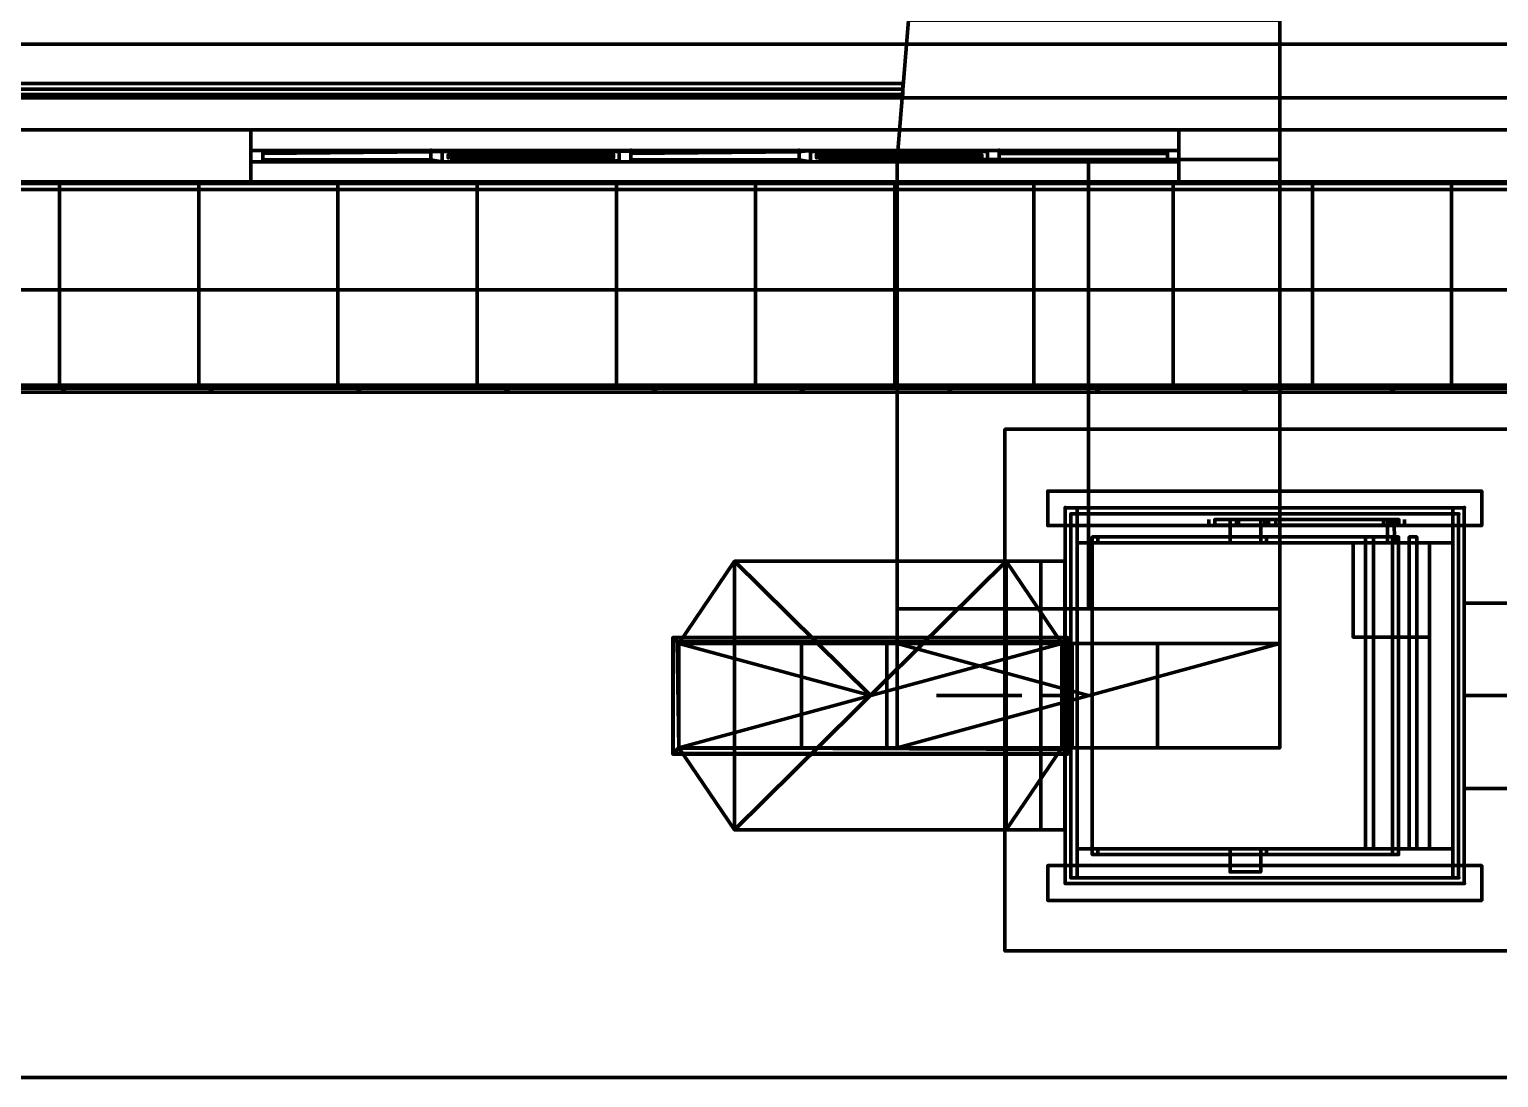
# Model space of a CAD drawing. Extents: x 0 to 1153, y 0 to 816.
# Drawn here: x 590.49 to 631.45, y 363.94 to 393.18 of the extents above; entities that cross this region are included whole.
import ezdxf

# ---------------------------------------------------------------- set-up
doc = ezdxf.new("R2010")
doc.units = 0
doc.header["$MEASUREMENT"] = 0
for name, color, linetype in [('Arch', 7, 'Continuous'), ('Hatch', 7, 'Continuous'), ('HVAC', 7, 'Continuous')]:
    doc.layers.add(name, color=color, linetype=linetype)

msp = doc.modelspace()

# ---------------------------------------------------------------- linework, layer by layer
at = {"layer": 'Arch', "color": 11, "linetype": 'Continuous', "lineweight": 211}
for p, q in [((591.333, 383.17), (591.333, 388.927)), ((595.217, 383.17), (595.217, 388.927)), ((599.091, 383.17), (599.091, 388.927)), ((602.975, 383.17), (602.975, 388.927)), ((606.859, 383.17), (606.859, 388.927)), ((610.732, 383.17), (610.732, 388.927)), ((614.616, 383.17), (614.616, 388.927)), ((618.49, 383.17), (618.49, 388.927)), ((622.374, 383.17), (622.374, 388.927)), ((626.258, 383.17), (626.258, 388.927)), ((630.132, 383.17), (630.132, 388.927)), ((917.988, 385.911), (110.871, 385.911)), ((591.502, 383.064), (591.312, 383.254)), ((595.619, 383.064), (595.429, 383.254)), ((599.736, 383.064), (599.546, 383.254)), ((603.853, 383.064), (603.663, 383.254)), ((607.97, 383.064), (607.78, 383.254)), ((612.087, 383.064), (611.897, 383.254)), ((616.204, 383.064), (616.003, 383.254)), ((620.321, 383.064), (620.12, 383.254)), ((624.427, 383.064), (624.237, 383.254)), ((628.544, 383.064), (628.354, 383.254))]:
    msp.add_line(p, q, dxfattribs=at)
at = {"layer": 'Arch', "color": 1, "linetype": 'Continuous', "lineweight": 211}
msp.add_lwpolyline([(917.109, 363.94), (917.109, 714.269), (113.972, 714.269), (113.972, 363.94)], close=True, dxfattribs=at)
at = {"layer": 'Arch', "color": 11, "linetype": 'Continuous', "lineweight": 211}
for points in [[(113.961, 576.972), (487.701, 576.972), (487.701, 638.81), (487.892, 638.81), (683.154, 638.81), (683.154, 638.609), (683.154, 383.254), (870.49, 383.254), (870.49, 383.053), (683.154, 383.053), (682.964, 383.064), (487.892, 383.064), (487.701, 383.064), (487.701, 454.3), (113.961, 454.3)], [(486.77, 638.799), (492.315, 633.254), (678, 633.254), (678, 388.715), (683.546, 383.17), (486.77, 383.17)], [(486.77, 638.799), (683.546, 638.799), (683.546, 383.17), (683.546, 638.799), (677.799, 633.053), (492.517, 633.053), (492.517, 388.927), (486.77, 383.17), (492.315, 388.715), (678, 388.715), (492.315, 388.715), (492.315, 633.254), (678, 633.254), (683.546, 638.799), (486.77, 638.799), (492.517, 633.053), (492.517, 388.927)], [(683.154, 383.254), (683.059, 383.254), (682.964, 383.254), (487.892, 383.254), (487.892, 638.609), (682.964, 638.609), (682.964, 383.254)], [(677.799, 388.927), (492.517, 388.927), (677.799, 388.927), (677.799, 633.053), (677.799, 388.927), (683.546, 383.17), (486.77, 383.17)], [(530.902, 392.769), (674.56, 392.769), (530.902, 392.769), (530.902, 391.276)], [(496.327, 388.885), (680.413, 388.885), (636.429, 388.885), (636.429, 390.377), (636.429, 388.885), (496.327, 388.885)], [(596.667, 390.377), (596.667, 388.885), (596.667, 390.377)], [(622.533, 390.377), (622.533, 388.885), (622.533, 390.377)], [(601.684, 389.541), (601.684, 389.763), (601.684, 389.541), (596.995, 389.541), (596.995, 389.488), (622.215, 389.488), (622.215, 389.763), (622.215, 389.498), (617.527, 389.541), (617.527, 389.763), (617.527, 389.541), (617.527, 389.763), (617.527, 389.541), (622.215, 389.498), (622.215, 389.763), (622.215, 389.498), (622.215, 389.763), (622.215, 389.498), (617.527, 389.541), (617.527, 389.763), (617.527, 389.541), (617.527, 389.763), (617.527, 389.541), (622.215, 389.498), (622.215, 389.763), (622.215, 389.498), (622.215, 389.763), (622.215, 389.498), (617.527, 389.541), (617.527, 389.763), (617.527, 389.541), (617.527, 389.763), (617.527, 389.541), (622.215, 389.498), (622.215, 389.763), (622.215, 389.498), (622.215, 389.763), (622.215, 389.498), (617.527, 389.541), (617.527, 389.763), (617.527, 389.541), (617.527, 389.763), (617.527, 389.541), (622.215, 389.498), (622.215, 389.763), (622.215, 389.498), (622.215, 389.763), (622.215, 389.498), (617.527, 389.541), (617.527, 389.763), (617.527, 389.541), (617.527, 389.763), (617.527, 389.541), (622.215, 389.498), (622.215, 389.763), (622.215, 389.498), (622.215, 389.763), (622.215, 389.498), (617.527, 389.541), (617.527, 389.763), (617.527, 389.541), (617.527, 389.763), (617.527, 389.541), (622.215, 389.498), (622.215, 389.763), (622.215, 389.498), (622.215, 389.763), (622.215, 389.498), (617.527, 389.541), (617.527, 389.763), (617.527, 389.541), (617.527, 389.763), (617.527, 389.541), (622.215, 389.498), (622.215, 389.763), (622.215, 389.498), (622.215, 389.763), (622.215, 389.498), (617.527, 389.541), (617.527, 389.763), (617.527, 389.541), (617.527, 389.763), (617.527, 389.541), (622.215, 389.498), (622.215, 389.763), (622.215, 389.498), (622.215, 389.763), (622.215, 389.498), (617.527, 389.541), (617.527, 389.763), (617.527, 389.541), (617.527, 389.763), (617.527, 389.541), (622.215, 389.498), (622.215, 389.763), (622.215, 389.498), (622.215, 389.763), (622.215, 389.498), (617.527, 389.541), (617.527, 389.763), (617.527, 389.541), (617.527, 389.763), (617.527, 389.541), (622.215, 389.498), (622.215, 389.763), (622.215, 389.498), (622.215, 389.763), (622.215, 389.498), (617.527, 389.541), (617.527, 389.763), (617.527, 389.541), (617.527, 389.763), (617.527, 389.541), (622.215, 389.498), (622.215, 389.763), (622.215, 389.498), (622.215, 389.763), (622.215, 389.498), (617.527, 389.541), (617.527, 389.763), (617.527, 389.541), (617.527, 389.763), (617.527, 389.541), (622.215, 389.498), (622.215, 389.763), (622.215, 389.498), (622.215, 389.763), (622.215, 389.498), (617.527, 389.541), (617.527, 389.763), (617.527, 389.541), (617.527, 389.763), (617.527, 389.541), (622.215, 389.498), (622.215, 389.763), (622.215, 389.498), (622.215, 389.763), (622.215, 389.498), (617.527, 389.541), (617.527, 389.763), (617.527, 389.541), (617.527, 389.763), (617.527, 389.541), (622.215, 389.498), (622.215, 389.763), (622.215, 389.498), (617.527, 389.498), (622.215, 389.498), (617.527, 389.498), (622.215, 389.498), (617.527, 389.498), (622.215, 389.498), (617.527, 389.498), (622.215, 389.498), (617.527, 389.498), (622.215, 389.498), (617.527, 389.498), (622.215, 389.498), (617.527, 389.498), (622.215, 389.498), (617.527, 389.498), (622.215, 389.498), (617.527, 389.498), (622.215, 389.498), (617.527, 389.498), (622.215, 389.498), (617.527, 389.498), (622.215, 389.498), (617.527, 389.498), (622.215, 389.498), (617.527, 389.498), (622.215, 389.498), (617.527, 389.498), (622.215, 389.498), (622.215, 389.763), (617.527, 389.721), (622.215, 389.763), (617.527, 389.721), (622.215, 389.763), (617.527, 389.721), (622.215, 389.763), (617.527, 389.721), (622.215, 389.763), (617.527, 389.721), (622.215, 389.763), (617.527, 389.721), (622.215, 389.763), (617.527, 389.721), (622.215, 389.763), (617.527, 389.721), (622.215, 389.763), (617.527, 389.721), (622.215, 389.763), (617.527, 389.721), (622.215, 389.763), (617.527, 389.721), (622.215, 389.763), (617.527, 389.721), (622.215, 389.763), (617.527, 389.721), (622.215, 389.763), (617.527, 389.721), (622.215, 389.763), (617.527, 389.721), (622.215, 389.763), (617.527, 389.721), (622.215, 389.763), (617.527, 389.721), (622.215, 389.763), (617.527, 389.721), (622.215, 389.763), (617.527, 389.721), (622.215, 389.763), (617.527, 389.721), (622.215, 389.763), (617.527, 389.721), (622.215, 389.763), (617.527, 389.721), (622.215, 389.763), (617.527, 389.721), (622.215, 389.763), (617.527, 389.721), (622.215, 389.763), (617.527, 389.721), (622.215, 389.763), (617.527, 389.721), (622.215, 389.763), (617.527, 389.721), (622.215, 389.721), (617.527, 389.763), (622.215, 389.805), (596.995, 389.763), (596.995, 389.541), (596.995, 389.763), (596.995, 389.541), (601.684, 389.541), (601.684, 389.763), (601.684, 389.541), (601.684, 389.763), (601.684, 389.541), (596.995, 389.541), (596.995, 389.763), (596.995, 389.541), (596.995, 389.763), (596.995, 389.541), (601.684, 389.541), (601.684, 389.763), (601.684, 389.541), (601.684, 389.763), (601.684, 389.541), (596.995, 389.541), (596.995, 389.763), (596.995, 389.541), (596.995, 389.763), (596.995, 389.541), (601.684, 389.541), (601.684, 389.763), (601.684, 389.541), (601.684, 389.763), (601.684, 389.541), (596.995, 389.541), (596.995, 389.763), (596.995, 389.541), (596.995, 389.763), (596.995, 389.541), (601.684, 389.541), (601.684, 389.763), (601.684, 389.541), (601.684, 389.763), (601.684, 389.541), (596.995, 389.541), (596.995, 389.763), (596.995, 389.541), (596.995, 389.763), (596.995, 389.541), (601.684, 389.541), (601.684, 389.763), (601.684, 389.541), (601.684, 389.763), (601.684, 389.541), (596.995, 389.541), (596.995, 389.763), (596.995, 389.541), (596.995, 389.763), (596.995, 389.541), (601.684, 389.541), (601.684, 389.763), (601.684, 389.541), (601.684, 389.763), (601.684, 389.541), (596.995, 389.541), (596.995, 389.763), (596.995, 389.541), (596.995, 389.763), (596.995, 389.541), (601.684, 389.541), (601.684, 389.763), (601.684, 389.541), (601.684, 389.763), (601.684, 389.541), (596.995, 389.541), (596.995, 389.763), (596.995, 389.541), (596.995, 389.763), (596.995, 389.541), (601.684, 389.541), (601.684, 389.763), (601.684, 389.541), (601.684, 389.763), (601.684, 389.541), (596.995, 389.541), (596.995, 389.763), (596.995, 389.541), (596.995, 389.763), (596.995, 389.541), (601.684, 389.541), (601.684, 389.763), (601.684, 389.541), (601.684, 389.763), (601.684, 389.541), (596.995, 389.541), (596.995, 389.763), (596.995, 389.541), (596.995, 389.763), (596.995, 389.541), (601.684, 389.541), (601.684, 389.763), (601.684, 389.541), (601.684, 389.763), (601.684, 389.541), (596.995, 389.541), (596.995, 389.763), (596.995, 389.541), (596.995, 389.763), (596.995, 389.541), (601.684, 389.541), (601.684, 389.763), (601.684, 389.541), (601.684, 389.763), (601.684, 389.541), (596.995, 389.541), (596.995, 389.763), (596.995, 389.541), (596.995, 389.763), (596.995, 389.541), (601.684, 389.541), (601.684, 389.763), (601.684, 389.541), (601.684, 389.763), (601.684, 389.541), (596.995, 389.541), (596.995, 389.763), (596.995, 389.541), (596.995, 389.763), (596.995, 389.541), (601.684, 389.541), (601.684, 389.763), (601.684, 389.541), (601.684, 389.763), (601.684, 389.541), (596.995, 389.541), (596.995, 389.763), (596.995, 389.541), (596.995, 389.763), (596.995, 389.488), (596.995, 389.763), (596.995, 389.541), (601.684, 389.541), (601.684, 389.763), (596.995, 389.721), (601.684, 389.763), (596.995, 389.721), (601.684, 389.763), (596.995, 389.721), (601.684, 389.763), (596.995, 389.721), (601.684, 389.763), (596.995, 389.721), (601.684, 389.763), (596.995, 389.721), (601.684, 389.763), (596.995, 389.721), (601.684, 389.763), (596.995, 389.721), (601.684, 389.763), (596.995, 389.721), (601.684, 389.763), (596.995, 389.721), (601.684, 389.763), (596.995, 389.721), (601.684, 389.763), (596.995, 389.721), (601.684, 389.763), (596.995, 389.721), (601.684, 389.763), (596.995, 389.721), (601.684, 389.763), (596.995, 389.721), (601.684, 389.763), (596.995, 389.721), (601.684, 389.763), (596.995, 389.721), (601.684, 389.763), (596.995, 389.721), (601.684, 389.763), (596.995, 389.721), (601.684, 389.763), (596.995, 389.721), (601.684, 389.763), (596.995, 389.721), (601.684, 389.763), (596.995, 389.721), (601.684, 389.763), (596.995, 389.721), (601.684, 389.763), (596.995, 389.721), (601.684, 389.763), (596.995, 389.721), (601.684, 389.763), (596.995, 389.721), (601.684, 389.763), (596.995, 389.721), (601.684, 389.763), (596.995, 389.721), (601.684, 389.763), (601.684, 389.541), (596.995, 389.498), (601.684, 389.541), (596.995, 389.498), (601.684, 389.541), (596.995, 389.498), (601.684, 389.541), (596.995, 389.498), (601.684, 389.541), (596.995, 389.498), (601.684, 389.541), (596.995, 389.498), (601.684, 389.541), (596.995, 389.498), (601.684, 389.541), (596.995, 389.498), (601.684, 389.541), (596.995, 389.498), (601.684, 389.541), (596.995, 389.498), (601.684, 389.541), (596.995, 389.498), (601.684, 389.541), (596.995, 389.498), (601.684, 389.541), (596.995, 389.498), (601.684, 389.541), (596.995, 389.498), (601.684, 389.541), (602.001, 389.488), (606.933, 389.52), (606.933, 389.774), (602.001, 389.774), (602.001, 389.488), (606.933, 389.52), (606.933, 389.774), (602.001, 389.774), (602.001, 389.488), (602.001, 389.805), (601.684, 389.763), (601.684, 389.488), (601.684, 389.763), (602.001, 389.805), (602.001, 389.488), (601.684, 389.488)], [(611.949, 389.541), (611.949, 389.763), (611.949, 389.541), (607.261, 389.541), (607.261, 389.763), (607.261, 389.541), (607.261, 389.763), (611.949, 389.763), (611.949, 389.541), (611.949, 389.763), (607.261, 389.763), (607.261, 389.541), (611.949, 389.541), (611.949, 389.763), (611.949, 389.541), (607.261, 389.541), (607.261, 389.763), (607.261, 389.541), (607.261, 389.763), (611.949, 389.763), (611.949, 389.541), (611.949, 389.763), (607.261, 389.763), (607.261, 389.541), (611.949, 389.541), (611.949, 389.763), (611.949, 389.541), (607.261, 389.541), (607.261, 389.763), (607.261, 389.541), (607.261, 389.763), (611.949, 389.763), (611.949, 389.541), (611.949, 389.763), (607.261, 389.763), (607.261, 389.541), (611.949, 389.541), (611.949, 389.763), (611.949, 389.541), (607.261, 389.541), (607.261, 389.763), (607.261, 389.541), (607.261, 389.763), (611.949, 389.763), (611.949, 389.541), (611.949, 389.763), (607.261, 389.763), (607.261, 389.541), (611.949, 389.541), (611.949, 389.763), (611.949, 389.541), (607.261, 389.541), (607.261, 389.763), (607.261, 389.541), (607.261, 389.763), (611.949, 389.763), (611.949, 389.541), (611.949, 389.763), (607.261, 389.763), (607.261, 389.541), (611.949, 389.541), (611.949, 389.763), (611.949, 389.541), (607.261, 389.541), (607.261, 389.763), (607.261, 389.541), (607.261, 389.763), (611.949, 389.763), (611.949, 389.541), (611.949, 389.763), (607.261, 389.763), (607.261, 389.541), (611.949, 389.541), (611.949, 389.763), (611.949, 389.541), (607.261, 389.541), (607.261, 389.763), (607.261, 389.541), (607.261, 389.763), (611.949, 389.763), (611.949, 389.541), (611.949, 389.763), (607.261, 389.763), (607.261, 389.541), (611.949, 389.541), (611.949, 389.763), (611.949, 389.541), (607.261, 389.541), (607.261, 389.763), (607.261, 389.541), (607.261, 389.763), (611.949, 389.763), (611.949, 389.541), (611.949, 389.763), (607.261, 389.763), (607.261, 389.541), (611.949, 389.541), (611.949, 389.763), (611.949, 389.541), (607.261, 389.541), (607.261, 389.763), (607.261, 389.541), (607.261, 389.763), (611.949, 389.763), (611.949, 389.541), (611.949, 389.763), (607.261, 389.763), (607.261, 389.541), (611.949, 389.541), (611.949, 389.763), (611.949, 389.541), (607.261, 389.541), (607.261, 389.763), (607.261, 389.541), (607.261, 389.763), (611.949, 389.763), (611.949, 389.541), (611.949, 389.763), (607.261, 389.763), (607.261, 389.541), (611.949, 389.541), (611.949, 389.763), (611.949, 389.541), (607.261, 389.541), (607.261, 389.763), (607.261, 389.541), (607.261, 389.763), (611.949, 389.763), (611.949, 389.541), (611.949, 389.763), (607.261, 389.763), (607.261, 389.541), (611.949, 389.541), (611.949, 389.763), (611.949, 389.541), (607.261, 389.541), (607.261, 389.763), (607.261, 389.541), (607.261, 389.763), (611.949, 389.763), (611.949, 389.541), (611.949, 389.763), (607.261, 389.763), (607.261, 389.541), (611.949, 389.541), (611.949, 389.763), (611.949, 389.541), (607.261, 389.541), (607.261, 389.763), (607.261, 389.541), (607.261, 389.763), (611.949, 389.763), (611.949, 389.541), (611.949, 389.763), (607.261, 389.763), (607.261, 389.541), (611.949, 389.541), (611.949, 389.763), (611.949, 389.541), (607.261, 389.541), (607.261, 389.763), (607.261, 389.541), (607.261, 389.763), (611.949, 389.763), (611.949, 389.541), (611.949, 389.763), (607.261, 389.721), (611.949, 389.763), (607.261, 389.721), (611.949, 389.763), (607.261, 389.721), (611.949, 389.763), (607.261, 389.721), (611.949, 389.763), (607.261, 389.721), (611.949, 389.763), (607.261, 389.721), (611.949, 389.763), (607.261, 389.721), (611.949, 389.763), (607.261, 389.721), (611.949, 389.763), (607.261, 389.721), (611.949, 389.763), (607.261, 389.721), (611.949, 389.763), (607.261, 389.721), (611.949, 389.763), (607.261, 389.721), (611.949, 389.763), (607.261, 389.721), (611.949, 389.763), (607.261, 389.721), (611.949, 389.763), (607.261, 389.763), (607.261, 389.541), (611.949, 389.541), (607.261, 389.498), (611.949, 389.541), (607.261, 389.498), (611.949, 389.541), (607.261, 389.498), (611.949, 389.541), (607.261, 389.498), (611.949, 389.541), (607.261, 389.498), (611.949, 389.541), (607.261, 389.498), (611.949, 389.541), (607.261, 389.498), (611.949, 389.541), (607.261, 389.498), (611.949, 389.541), (607.261, 389.498), (611.949, 389.541), (607.261, 389.498), (611.949, 389.541), (607.261, 389.498), (611.949, 389.541), (607.261, 389.498), (611.949, 389.541), (607.261, 389.498), (611.949, 389.541), (607.261, 389.498), (611.949, 389.541), (612.267, 389.488), (612.267, 389.774), (617.199, 389.774), (612.267, 389.774), (612.267, 389.488), (617.199, 389.52), (617.199, 389.774), (617.199, 389.52), (612.267, 389.488), (612.267, 389.805), (611.949, 389.763), (611.949, 389.488), (611.949, 389.763), (612.267, 389.805), (612.267, 389.488), (611.949, 389.488)]]:
    msp.add_lwpolyline(points, dxfattribs=at)
for points in [[(680.413, 571.108), (495.131, 571.108), (495.131, 427.429), (530.892, 427.429), (530.892, 390.377), (680.413, 390.377), (680.413, 438.446), (651.859, 438.446), (651.859, 484.897), (680.413, 484.897), (680.413, 571.108), (495.131, 571.108), (495.131, 427.429), (530.892, 427.429), (530.892, 390.377), (680.413, 390.377), (680.413, 438.446), (653.267, 438.446), (680.413, 438.446), (651.859, 438.446), (651.859, 484.897), (680.413, 484.897), (680.413, 571.108), (494.39, 571.108)], [(681.905, 390.377), (681.905, 484.897), (681.905, 390.377), (680.413, 390.377), (680.413, 388.885), (680.413, 390.377), (496.327, 390.377), (622.533, 390.377), (680.413, 390.377)], [(674.56, 391.276), (530.902, 391.276), (674.56, 391.276), (676.053, 391.276)], [(622.533, 389.488), (596.667, 389.488), (622.533, 389.488), (622.533, 389.805), (596.667, 389.805), (596.667, 389.488), (596.667, 389.805), (622.533, 389.805)], [(622.215, 389.488), (622.215, 389.805), (596.995, 389.805), (596.995, 389.488)], [(602.17, 389.604), (606.774, 389.604), (606.774, 389.604), (606.774, 389.689), (606.774, 389.689), (602.17, 389.689), (602.17, 389.604), (602.17, 389.604), (602.17, 389.689), (606.774, 389.689), (606.774, 389.604), (602.17, 389.604), (606.774, 389.604), (602.17, 389.604), (602.17, 389.689), (606.774, 389.689), (606.774, 389.604), (606.774, 389.689), (602.17, 389.689)], [(602.266, 389.689), (606.679, 389.689), (602.266, 389.689), (602.266, 389.774), (606.679, 389.774), (606.679, 389.689), (606.679, 389.774), (602.266, 389.774)], [(602.266, 389.52), (606.679, 389.52), (602.266, 389.52), (602.266, 389.604), (606.679, 389.604), (606.679, 389.52), (606.679, 389.604), (602.266, 389.604)], [(607.261, 389.805), (607.261, 389.488), (607.261, 389.488), (606.933, 389.488), (606.933, 389.488), (606.933, 389.805), (607.261, 389.805), (607.261, 389.805), (607.261, 389.488), (606.933, 389.488), (606.933, 389.805)], [(612.436, 389.604), (617.04, 389.604), (617.04, 389.604), (617.04, 389.689), (612.436, 389.689), (612.436, 389.689), (612.436, 389.604), (612.436, 389.604), (612.436, 389.689), (617.04, 389.689), (617.04, 389.604), (612.436, 389.604), (617.04, 389.604), (617.04, 389.689), (612.436, 389.689), (612.436, 389.604), (612.436, 389.689), (617.04, 389.689), (617.04, 389.604)], [(616.945, 389.774), (612.532, 389.774), (616.945, 389.774), (616.945, 389.689), (612.532, 389.689), (612.532, 389.774), (612.532, 389.689), (616.945, 389.689)], [(612.532, 389.52), (616.945, 389.52), (616.945, 389.604), (612.532, 389.604), (612.532, 389.52), (612.532, 389.604), (616.945, 389.604), (616.945, 389.52)], [(617.527, 389.805), (617.527, 389.488), (617.527, 389.488), (617.199, 389.488), (617.199, 389.488), (617.199, 389.805), (617.527, 389.805), (617.527, 389.805), (617.527, 389.488), (617.199, 389.488), (617.199, 389.805)]]:
    msp.add_lwpolyline(points, close=True, dxfattribs=at)
for p in [(601.684, 389.805), (602.17, 389.604), (606.774, 389.689), (606.774, 389.604), (607.261, 389.805), (611.949, 389.805), (612.436, 389.689), (612.436, 389.604), (617.04, 389.604), (617.527, 389.805), (601.684, 389.488), (602.001, 389.488), (606.933, 389.488), (607.261, 389.488), (611.949, 389.488), (612.267, 389.488), (617.199, 389.488), (617.527, 389.488)]:
    msp.add_point(p, dxfattribs=at)
at = {"layer": 'Hatch', "color": 5, "linetype": 'Continuous', "lineweight": 211}
msp.add_line((504.635, 391.509), (614.839, 391.509), dxfattribs=at)
for points in [[(614.839, 391.361), (504.635, 391.361), (614.839, 391.35), (614.839, 391.668), (614.839, 391.361), (614.839, 391.668), (614.839, 391.35), (504.635, 391.35), (504.635, 391.668), (504.635, 391.361), (504.635, 391.668), (504.635, 391.35)], [(504.635, 391.668), (614.839, 391.668), (504.635, 391.668), (614.839, 391.668)]]:
    msp.add_lwpolyline(points, close=True, dxfattribs=at)
at = {"layer": 'HVAC', "color": 6, "linetype": 'Continuous', "lineweight": 211}
for p, q in [((620.014, 377.021), (620.014, 389.551)), ((623.369, 379.508), (623.369, 379.349)), ((624.141, 379.349), (628.608, 379.349)), ((628.523, 379.349), (624.194, 379.349)), ((624.935, 379.508), (624.935, 379.349)), ((625.03, 379.508), (625.03, 379.349)), ((628.417, 379.349), (628.417, 379.508)), ((628.83, 379.349), (628.83, 379.508)), ((628.661, 378.862), (620.12, 378.862)), ((624.819, 378.862), (623.962, 378.862)), ((628.354, 378.862), (628.565, 378.862)), ((629.518, 376.227), (627.391, 376.227)), ((618.162, 374.597), (615.781, 374.597)), ((618.691, 374.597), (619.358, 374.597)), ((631.92, 374.597), (630.491, 374.597)), ((617.717, 370.851), (610.15, 370.851)), ((624.819, 369.676), (623.962, 369.676))]:
    msp.add_line(p, q, dxfattribs=at)
for points in [[(614.997, 393.435), (625.348, 393.435), (614.997, 393.435), (614.68, 389.551), (625.348, 389.551), (625.348, 393.435), (625.348, 389.551), (614.68, 389.551), (614.997, 393.435), (614.997, 414.242)], [(632.883, 367.475), (617.686, 367.475), (632.883, 367.475), (632.883, 382.027), (617.686, 382.027), (632.883, 382.027)], [(618.882, 379.338), (618.882, 380.302), (618.882, 379.338), (630.978, 379.338), (630.978, 380.302), (630.978, 379.338)], [(630.491, 379.836), (630.491, 369.358), (619.368, 369.358), (619.368, 379.836), (630.491, 379.836), (630.491, 369.358), (619.368, 369.358), (619.368, 369.358), (619.368, 379.836), (630.491, 379.836), (619.368, 379.836), (619.368, 369.358), (630.491, 369.358), (630.491, 379.836), (619.368, 379.836), (619.368, 369.358), (630.491, 369.358)], [(630.174, 378.862), (619.696, 378.862), (619.696, 379.836), (619.696, 378.862), (630.174, 378.862), (630.174, 379.836)], [(619.527, 369.517), (630.333, 369.517), (630.333, 379.666), (619.527, 379.666), (619.527, 369.517), (619.527, 379.666), (630.333, 379.666), (630.333, 369.517)], [(628.671, 379.508), (628.237, 379.508), (628.671, 379.508), (628.671, 379.349)], [(620.12, 379.021), (620.12, 378.862), (628.661, 378.862), (620.12, 378.862), (620.12, 379.021), (628.661, 379.021)], [(628.491, 379.021), (628.491, 378.862), (620.279, 378.862), (628.491, 378.862), (628.491, 379.021), (620.279, 379.021), (620.279, 378.862), (628.491, 378.862), (620.279, 378.862), (620.279, 379.021), (628.491, 379.021), (620.279, 379.021), (628.491, 379.021), (628.491, 378.862)], [(624.978, 370.163), (624.819, 370.163), (624.978, 370.163), (624.978, 370.321), (624.819, 370.321), (623.962, 370.321), (623.962, 369.676), (624.819, 369.676), (624.819, 370.321), (624.978, 370.321), (624.978, 370.163), (624.978, 370.321), (624.978, 370.163), (628.491, 370.163), (624.978, 370.163), (628.491, 370.163), (628.491, 370.321), (628.491, 370.163), (624.978, 370.163), (624.978, 370.321), (628.491, 370.321), (624.978, 370.321), (628.491, 370.321), (628.491, 378.862), (628.491, 370.321), (628.491, 378.862), (628.491, 370.321), (624.978, 370.321)], [(627.962, 379.021), (627.74, 379.021), (627.962, 379.021), (627.962, 370.321)], [(627.74, 370.321), (627.74, 379.021), (627.74, 370.321), (627.962, 370.321)], [(629.169, 376.227), (627.74, 376.227), (629.169, 376.227), (629.169, 378.862), (627.74, 378.862), (629.169, 378.862)], [(629.169, 379.021), (628.957, 379.021), (629.169, 379.021), (629.169, 370.321)], [(628.957, 370.321), (628.957, 379.021), (628.957, 370.321), (629.169, 370.321)], [(608.436, 376.206), (619.432, 376.206), (619.432, 372.978), (619.432, 376.206), (608.436, 376.206), (608.436, 372.978), (619.432, 372.978), (619.432, 376.206), (619.432, 372.978), (608.436, 372.978), (608.436, 376.206), (608.595, 376.058), (619.273, 376.058), (619.273, 373.137), (619.273, 376.047), (608.595, 376.047), (619.284, 376.058), (608.595, 376.058), (608.425, 376.216), (608.595, 376.047), (608.595, 373.137), (619.284, 373.126), (619.284, 376.058), (608.595, 376.058), (608.425, 376.216), (619.442, 376.216), (608.425, 376.216), (608.595, 376.058), (608.595, 373.126), (619.273, 373.137), (619.284, 376.058), (608.595, 376.047), (619.273, 376.047), (608.595, 376.047), (608.595, 373.137), (619.273, 373.137), (608.595, 373.137), (608.595, 376.058), (608.436, 376.206), (608.595, 376.058), (619.273, 376.058), (619.273, 373.137), (608.595, 373.137), (608.595, 376.058), (619.273, 376.047), (619.273, 373.137), (619.273, 376.058), (619.432, 376.206), (619.284, 376.058), (619.442, 376.216), (619.442, 372.967), (619.442, 376.216), (619.284, 376.058), (619.273, 373.137), (608.595, 373.137), (619.273, 373.137), (619.432, 372.978), (608.425, 372.967), (619.432, 372.978), (619.284, 373.126), (619.442, 372.967), (619.284, 373.126), (608.595, 373.126), (619.284, 373.126), (619.284, 376.058), (619.442, 376.216), (619.273, 376.047), (608.595, 376.058), (608.436, 376.206), (608.436, 372.978), (608.595, 373.137), (608.595, 376.047), (608.595, 373.137), (608.425, 372.967), (608.595, 373.126), (608.595, 376.058), (608.595, 373.126), (608.425, 372.967), (608.425, 376.216), (608.425, 372.967), (608.595, 373.126), (608.425, 372.967), (619.442, 372.967), (619.273, 373.137), (619.273, 376.058), (619.432, 376.206), (608.436, 376.206), (608.436, 372.978), (608.595, 373.137), (619.284, 373.126), (619.432, 372.978), (619.273, 373.137), (608.595, 373.137), (608.595, 376.047), (619.273, 376.047), (619.273, 373.137), (619.273, 376.047), (619.559, 376.047), (619.273, 376.047), (608.595, 373.137), (608.436, 372.978)], [(619.559, 376.047), (612.013, 376.047), (612.013, 373.137), (619.559, 373.137)], [(630.174, 370.321), (619.696, 370.321), (619.696, 369.517), (619.696, 370.321), (630.174, 370.321), (630.174, 369.517), (630.174, 370.321), (629.518, 370.321)], [(628.491, 370.321), (628.491, 370.163), (620.279, 370.163), (628.491, 370.163), (628.491, 370.321), (620.279, 370.321), (620.279, 370.163), (628.491, 370.163), (620.279, 370.163), (620.279, 370.321), (628.491, 370.321), (620.279, 370.321), (628.491, 370.321), (628.491, 370.163)], [(630.978, 369.856), (630.978, 368.882), (630.978, 369.856), (618.882, 369.856), (618.882, 368.882), (618.882, 369.856)]]:
    msp.add_lwpolyline(points, close=True, dxfattribs=at)
for points in [[(613.939, 374.597), (608.595, 376.047), (613.939, 374.597), (608.595, 376.047), (619.273, 376.047), (619.273, 373.137), (619.432, 372.978), (608.436, 372.978), (608.436, 376.206), (619.432, 376.206), (608.436, 376.206), (619.432, 376.206), (619.432, 372.978), (608.436, 372.978), (619.432, 372.978), (619.432, 376.206), (619.315, 376.1), (608.552, 376.1), (608.595, 373.137), (619.273, 373.137), (619.273, 376.047), (619.315, 373.094), (608.595, 373.137), (608.595, 376.047), (608.595, 373.137), (619.273, 373.137), (617.717, 370.851), (618.691, 370.851), (618.691, 378.344), (618.691, 370.851), (610.15, 370.851), (617.717, 370.851), (617.717, 378.344), (610.15, 378.344), (610.15, 370.851), (618.691, 370.851), (617.717, 370.851), (617.717, 378.344), (618.691, 378.344), (618.691, 370.851), (618.691, 378.344), (617.717, 378.344), (610.15, 378.344), (610.15, 370.851), (617.717, 370.851), (618.691, 370.851), (618.691, 378.344), (619.358, 378.344), (618.691, 378.344), (618.691, 370.851), (618.691, 378.344), (618.691, 370.851), (619.358, 370.851), (619.358, 378.344), (619.358, 370.851), (618.691, 370.851), (610.15, 370.851), (617.717, 370.851), (617.717, 378.344), (610.15, 378.344), (617.717, 378.344), (610.15, 378.344), (610.15, 370.851), (617.717, 370.851), (617.717, 378.344), (617.717, 370.851), (617.717, 378.344), (617.717, 370.851), (617.717, 378.344), (610.15, 370.851), (610.15, 378.344), (618.691, 378.344), (610.15, 378.344), (613.939, 374.597), (608.595, 376.047), (608.595, 373.137), (619.273, 373.137), (619.273, 376.047), (619.559, 376.047), (619.559, 373.137), (621.94, 373.137), (625.348, 373.137), (625.348, 377.021), (614.68, 377.021), (614.68, 389.551), (625.348, 389.551), (614.68, 389.551), (614.68, 377.021), (625.348, 377.021), (625.348, 389.551), (625.348, 377.021), (614.68, 377.021), (625.348, 377.021), (625.348, 376.047), (621.94, 376.047), (625.348, 376.047), (621.94, 376.047), (614.394, 376.047), (612.013, 376.047), (608.595, 376.047), (612.013, 376.047), (608.595, 376.047), (608.595, 373.137), (612.013, 373.137), (614.394, 373.137), (614.394, 376.047), (614.68, 376.047), (620.014, 374.597)], [(617.686, 382.027), (617.686, 367.475), (617.686, 382.027)], [(630.978, 380.302), (618.882, 380.302), (630.978, 380.302)], [(619.368, 379.836), (619.368, 379.836), (619.368, 379.836)], [(630.174, 379.836), (619.696, 379.836), (630.174, 379.836)], [(619.527, 379.666), (619.527, 379.666), (619.527, 379.666)], [(625.242, 379.508), (623.538, 379.508), (623.538, 379.349), (625.242, 379.349), (625.242, 379.508), (623.538, 379.508), (623.538, 379.349), (625.242, 379.349)], [(624.819, 379.508), (623.962, 379.508), (624.819, 379.508), (624.819, 378.862), (624.978, 378.862), (624.978, 379.021), (624.819, 379.021), (624.978, 379.021), (624.978, 378.862), (624.978, 379.021), (624.978, 378.862), (628.491, 378.862), (624.978, 378.862), (628.491, 378.862), (628.491, 379.021), (628.491, 378.862), (624.978, 378.862), (624.978, 379.021), (628.491, 379.021), (624.978, 379.021), (628.491, 379.021), (624.978, 379.021), (624.978, 378.862), (624.819, 378.862), (624.819, 379.021), (624.819, 378.862), (623.962, 378.862), (623.962, 379.508)], [(624.141, 379.508), (628.565, 379.508), (624.141, 379.508), (624.141, 379.349), (628.608, 379.349), (628.565, 379.508), (628.354, 379.508), (628.608, 379.508)], [(628.354, 379.349), (628.354, 379.508), (628.354, 378.862), (628.565, 378.862), (628.523, 379.508), (628.523, 379.349), (624.194, 379.349), (624.194, 379.508), (628.523, 379.508), (624.194, 379.508)], [(628.237, 379.349), (628.671, 379.349), (628.237, 379.349), (628.237, 379.508)], [(630.333, 379.666), (630.333, 379.666), (630.333, 379.666)], [(620.12, 370.321), (628.661, 370.321), (620.12, 370.321), (620.12, 370.163), (628.661, 370.163), (620.12, 370.163), (620.12, 370.321), (628.661, 370.321), (620.12, 370.321), (619.696, 370.321), (619.696, 378.862), (620.12, 378.862), (619.696, 378.862), (619.696, 370.321), (620.12, 370.321), (620.12, 378.862), (620.12, 370.321), (620.12, 378.862), (628.661, 378.862), (628.661, 370.321), (628.491, 370.321), (628.661, 370.321), (628.491, 370.321), (628.491, 370.163), (628.491, 370.321), (628.661, 370.321), (628.661, 378.862), (628.491, 378.862), (628.661, 378.862), (628.491, 378.862), (628.491, 379.021), (628.491, 378.862), (628.661, 378.862), (628.661, 370.321), (628.661, 370.163), (628.661, 370.321), (628.661, 378.862), (628.661, 379.021), (628.661, 378.862), (628.661, 370.321)], [(620.279, 379.021), (620.279, 378.862), (620.279, 379.021)], [(627.391, 378.862), (629.518, 378.862), (629.518, 370.321), (629.518, 378.862), (630.174, 378.862), (630.174, 370.321), (630.174, 378.862), (629.518, 378.862), (627.391, 378.862), (627.391, 376.227), (629.518, 376.227), (629.518, 378.862)], [(627.74, 378.862), (627.74, 376.227), (627.74, 378.862)], [(608.595, 376.047), (619.273, 376.047), (617.717, 378.344), (618.691, 378.344), (610.15, 378.344), (608.595, 376.047), (608.595, 373.137), (619.273, 373.137), (619.273, 376.047), (608.595, 376.047), (608.595, 373.137), (619.273, 373.137), (619.559, 373.137), (612.013, 373.137), (608.595, 373.137), (608.595, 376.047), (619.273, 376.047), (619.273, 373.137), (619.559, 373.137), (619.559, 376.047), (612.013, 376.047), (612.013, 373.137), (619.559, 373.137), (619.559, 376.047), (612.013, 376.047), (612.013, 373.137), (608.595, 373.137), (608.595, 376.047), (608.595, 373.137), (619.273, 373.137), (619.273, 376.047), (608.595, 376.047), (608.595, 373.137), (608.595, 376.047), (608.595, 373.137), (619.273, 373.137), (619.273, 376.047), (608.595, 373.137), (619.273, 373.137), (619.273, 376.047), (608.595, 376.047), (608.595, 373.137), (619.273, 376.047), (608.595, 376.047), (608.595, 373.137), (619.273, 373.137), (619.273, 376.047), (608.595, 376.047), (619.273, 376.047), (608.595, 373.137), (619.273, 373.137), (619.273, 376.047), (608.595, 376.047), (608.595, 373.137), (619.273, 373.137), (619.273, 376.047)], [(610.15, 378.344), (610.15, 370.851), (608.595, 373.137)], [(619.315, 376.1), (608.552, 376.1), (608.595, 373.137), (619.315, 373.094), (619.315, 376.1), (619.315, 373.094), (608.595, 373.137), (608.595, 376.047), (608.595, 373.137), (619.273, 373.137), (619.273, 376.047), (608.595, 376.047), (619.273, 376.047), (619.273, 373.137), (608.595, 373.137), (608.595, 376.047), (619.273, 376.047), (608.595, 376.047), (608.595, 373.137), (619.273, 373.137), (619.315, 376.1), (608.552, 376.1), (608.595, 373.137), (619.273, 373.137), (619.559, 373.137), (612.013, 373.137), (612.013, 376.047), (621.94, 376.047), (621.94, 373.137), (621.94, 376.047), (614.394, 376.047), (614.394, 373.137), (621.94, 373.137), (625.348, 373.137), (625.348, 376.047), (614.68, 373.137), (614.68, 376.047), (614.394, 376.047), (614.68, 376.047), (614.68, 373.137), (614.68, 376.047), (614.68, 373.137), (625.348, 373.137), (614.68, 373.137), (614.68, 376.047), (625.348, 376.047), (625.348, 373.137), (614.68, 373.137), (614.394, 373.137), (621.94, 373.137), (621.94, 376.047), (614.394, 376.047), (614.394, 373.137), (621.94, 373.137), (621.94, 376.047), (614.394, 376.047), (614.394, 373.137), (614.68, 373.137), (614.68, 376.047), (625.348, 376.047), (625.348, 373.137), (614.68, 373.137), (614.68, 376.047), (625.348, 376.047), (625.348, 373.137), (614.68, 373.137), (614.394, 373.137), (621.94, 373.137), (625.348, 373.137), (625.348, 376.047), (614.68, 376.047), (614.68, 373.137), (625.348, 373.137), (614.68, 373.137), (614.68, 377.021), (614.68, 376.047), (625.348, 376.047), (625.348, 373.137), (625.348, 377.021), (614.68, 377.021), (625.348, 377.021), (625.348, 376.047), (614.68, 376.047), (614.68, 373.137), (625.348, 373.137), (614.68, 373.137), (614.68, 377.021), (614.68, 376.047), (614.68, 373.137), (625.348, 373.137), (625.348, 377.021), (614.68, 377.021), (625.348, 377.021), (625.348, 376.047), (625.348, 373.137)], [(614.68, 373.137), (614.68, 377.021), (614.68, 376.047), (625.348, 376.047)], [(631.92, 377.179), (630.491, 377.179), (631.92, 377.179)], [(631.92, 372.004), (630.491, 372.004), (630.491, 377.179), (630.491, 372.004), (631.92, 372.004)], [(620.279, 370.321), (620.279, 370.163), (620.279, 370.321)], [(623.962, 370.321), (624.819, 370.321), (624.819, 370.163), (624.819, 370.321)], [(630.174, 369.517), (619.696, 369.517), (630.174, 369.517)], [(630.333, 369.517), (630.333, 369.517), (630.333, 369.517)], [(619.368, 369.358), (619.368, 369.358), (619.368, 369.358)], [(630.491, 369.358), (630.491, 369.358), (630.491, 369.358)], [(618.882, 368.882), (630.978, 368.882), (618.882, 368.882)]]:
    msp.add_lwpolyline(points, dxfattribs=at)
for p in [(619.368, 379.836), (619.368, 379.836), (630.491, 379.836), (619.527, 379.666), (630.333, 379.666), (619.273, 376.047), (608.595, 373.137), (608.595, 373.137), (619.273, 373.137), (619.273, 373.137), (619.527, 369.517), (630.333, 369.517), (619.368, 369.358), (619.368, 369.358), (630.491, 369.358)]:
    msp.add_point(p, dxfattribs=at)

doc.saveas('drawing.dxf')
